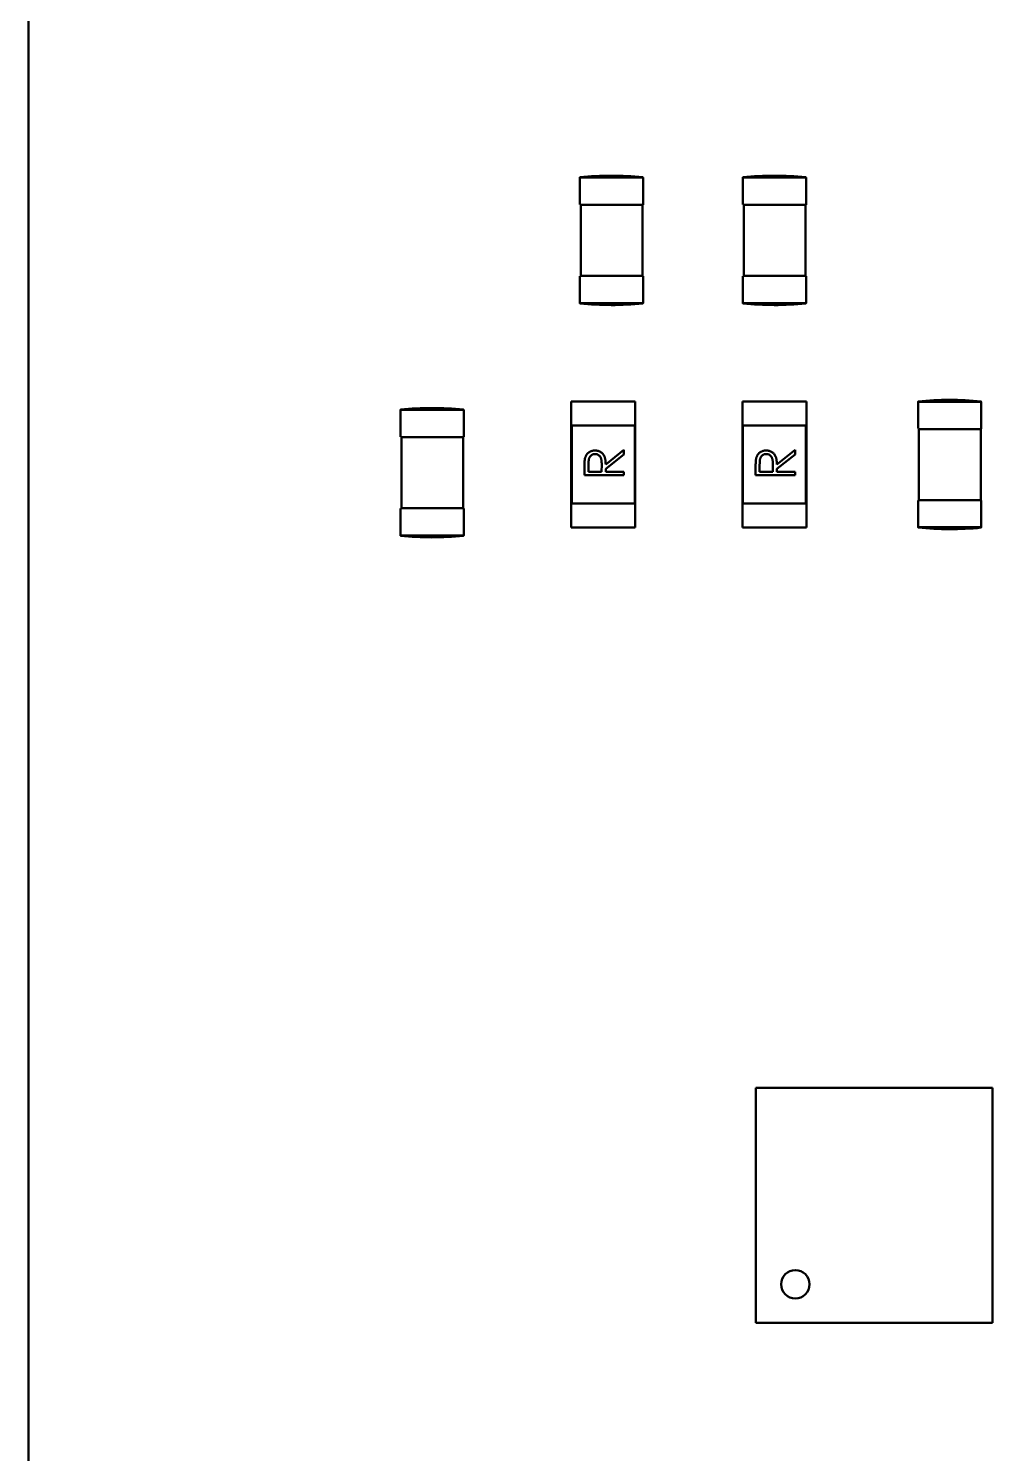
# Model space of a CAD drawing. Header units: millimetres. Extents: x 3004 to 446186229, y 1206 to 1506.
# Drawn here: x 3126.4 to 3138.62, y 1432.21 to 1450.28 of the extents above; entities that cross this region are included whole.
import ezdxf

# ---------------------------------------------------------------- set-up
doc = ezdxf.new("R2010")
doc.units = ezdxf.units.MM
doc.layers.add('Видимый контур (ГОСТ)', color=7, linetype='Continuous', lineweight=50)

msp = doc.modelspace()

# ---------------------------------------------------------------- linework, layer by layer
at = {"layer": 'Видимый контур (ГОСТ)'}
for p, q in [((3126.39575, 1454.89309), (3126.39575, 1414.89309)), ((3133.38805, 1448.39637), (3133.38805, 1448.05137)), ((3133.39305, 1448.39138), (3134.18465, 1448.39138)), ((3134.18805, 1448.04894), (3134.18805, 1448.39138)), ((3135.45522, 1448.39637), (3135.45522, 1448.05137)), ((3135.46022, 1448.39138), (3136.25182, 1448.39138)), ((3136.25522, 1448.04894), (3136.25522, 1448.39138)), ((3133.3907, 1448.04637), (3134.1854, 1448.04637)), ((3133.39805, 1447.14637), (3133.39805, 1448.04637)), ((3134.18305, 1447.14637), (3134.18305, 1448.04637)), ((3135.45787, 1448.04637), (3136.25257, 1448.04637)), ((3135.46522, 1447.14637), (3135.46522, 1448.04637)), ((3136.25022, 1447.14637), (3136.25022, 1448.04637)), ((3133.38805, 1447.14137), (3133.38805, 1446.79636)), ((3133.3907, 1447.14637), (3133.39084, 1447.14637)), ((3134.18516, 1447.14637), (3133.39084, 1447.14637)), ((3134.18805, 1446.79836), (3134.18805, 1447.14137)), ((3135.45522, 1447.14137), (3135.45522, 1446.79636)), ((3135.45787, 1447.14637), (3135.45801, 1447.14637)), ((3136.25233, 1447.14637), (3135.45801, 1447.14637)), ((3136.25522, 1446.79836), (3136.25522, 1447.14137)), ((3134.18305, 1446.80135), (3133.39305, 1446.80135)), ((3136.25022, 1446.80135), (3135.46022, 1446.80135)), ((3131.11417, 1445.45066), (3131.11417, 1445.10565)), ((3131.11917, 1445.44566), (3131.91076, 1445.44566)), ((3131.91417, 1445.10322), (3131.91417, 1445.44566)), ((3133.27792, 1445.55411), (3133.27792, 1445.24931)), ((3133.27792, 1445.55411), (3134.09072, 1445.55411)), ((3134.09072, 1445.55411), (3134.09072, 1445.24931)), ((3135.44845, 1445.55411), (3135.44845, 1445.24931)), ((3135.44845, 1445.55411), (3136.26125, 1445.55411)), ((3136.26125, 1445.55411), (3136.26125, 1445.24931)), ((3137.67743, 1445.55402), (3137.67743, 1445.20901)), ((3137.68243, 1445.54902), (3138.47403, 1445.54902)), ((3138.47743, 1445.20658), (3138.47743, 1445.54902)), ((3133.27792, 1445.24931), (3133.27792, 1444.25871)), ((3134.09072, 1445.24931), (3133.27792, 1445.24931)), ((3133.28432, 1444.25871), (3133.28432, 1445.24931)), ((3134.08432, 1444.25871), (3134.08432, 1445.24931)), ((3134.09072, 1445.24931), (3134.09072, 1444.25871)), ((3135.44845, 1445.24931), (3135.44845, 1444.25871)), ((3136.26125, 1445.24931), (3135.44845, 1445.24931)), ((3135.45485, 1444.25871), (3135.45485, 1445.24931)), ((3136.25485, 1444.25871), (3136.25485, 1445.24931)), ((3136.26125, 1445.24931), (3136.26125, 1444.25871)), ((3131.11682, 1445.10065), (3131.91152, 1445.10065)), ((3131.12417, 1444.20065), (3131.12417, 1445.10065)), ((3131.90917, 1444.20065), (3131.90917, 1445.10065)), ((3137.68008, 1445.20401), (3138.47478, 1445.20401)), ((3137.68743, 1444.30401), (3137.68743, 1445.20401)), ((3138.47243, 1444.30401), (3138.47243, 1445.20401)), ((3133.71484, 1444.75504), (3133.94561, 1444.93874)), ((3133.94561, 1444.88325), (3133.71484, 1444.69956)), ((3133.94561, 1444.93874), (3133.94561, 1444.88325)), ((3135.88537, 1444.75504), (3136.11614, 1444.93874)), ((3136.11614, 1444.88325), (3135.88537, 1444.69956)), ((3136.11614, 1444.93874), (3136.11614, 1444.88325)), ((3133.44561, 1444.61823), (3133.44561, 1444.71829)), ((3133.49689, 1444.6631), (3133.49689, 1444.75685)), ((3133.66426, 1444.75464), (3133.66356, 1444.6631)), ((3133.71484, 1444.69956), (3133.71484, 1444.6631)), ((3135.61614, 1444.61823), (3135.61614, 1444.71829)), ((3135.66742, 1444.6631), (3135.66742, 1444.75685)), ((3135.83479, 1444.75464), (3135.83409, 1444.6631)), ((3135.88537, 1444.69956), (3135.88537, 1444.6631)), ((3133.94561, 1444.61823), (3133.44561, 1444.61823)), ((3133.66356, 1444.6631), (3133.49689, 1444.6631)), ((3133.71484, 1444.6631), (3133.94561, 1444.6631)), ((3133.94561, 1444.6631), (3133.94561, 1444.61823)), ((3136.11614, 1444.61823), (3135.61614, 1444.61823)), ((3135.83409, 1444.6631), (3135.66742, 1444.6631)), ((3135.88537, 1444.6631), (3136.11614, 1444.6631)), ((3136.11614, 1444.6631), (3136.11614, 1444.61823)), ((3131.11417, 1444.19565), (3131.11417, 1443.85064)), ((3131.11682, 1444.20065), (3131.11696, 1444.20065)), ((3131.91127, 1444.20065), (3131.11696, 1444.20065)), ((3131.91417, 1443.85265), (3131.91417, 1444.19565)), ((3133.27792, 1444.25871), (3133.27792, 1443.95391)), ((3133.27792, 1444.25871), (3134.09072, 1444.25871)), ((3134.09072, 1444.25871), (3134.09072, 1443.95391)), ((3135.44845, 1444.25871), (3135.44845, 1443.95391)), ((3135.44845, 1444.25871), (3136.26125, 1444.25871)), ((3136.26125, 1444.25871), (3136.26125, 1443.95391)), ((3137.67743, 1444.29901), (3137.67743, 1443.954)), ((3137.68008, 1444.30401), (3137.68022, 1444.30401)), ((3138.47454, 1444.30401), (3137.68022, 1444.30401)), ((3138.47743, 1443.95601), (3138.47743, 1444.29901)), ((3131.90917, 1443.85564), (3131.11917, 1443.85564)), ((3133.27792, 1443.95391), (3134.09072, 1443.95391)), ((3135.44845, 1443.95391), (3136.26125, 1443.95391)), ((3138.47243, 1443.959), (3137.68243, 1443.959)), ((3135.61995, 1436.85033), (3135.61995, 1433.87033)), ((3138.61995, 1436.85033), (3135.61995, 1436.85033)), ((3138.61995, 1433.87033), (3138.61995, 1436.85033)), ((3135.61995, 1433.87033), (3138.61995, 1433.87033))]:
    msp.add_line(p, q, dxfattribs=at)
msp.add_circle((3136.11995, 1434.36033), 0.18, dxfattribs=at)
for points in [[(3133.38805, 1448.39637), (3133.65081, 1448.42264), (3133.92009, 1448.4229), (3134.18417, 1448.39675)], [(3135.45522, 1448.39637), (3135.71798, 1448.42264), (3135.98726, 1448.4229), (3136.25134, 1448.39675)], [(3134.18417, 1446.79598), (3133.92009, 1446.76983), (3133.65081, 1446.77009), (3133.38805, 1446.79637)], [(3136.25134, 1446.79598), (3135.98726, 1446.76983), (3135.71798, 1446.77009), (3135.45522, 1446.79637)], [(3131.11417, 1445.45065), (3131.37693, 1445.47693), (3131.64621, 1445.47719), (3131.91029, 1445.45104)], [(3137.67743, 1445.55401), (3137.94019, 1445.58029), (3138.20947, 1445.58055), (3138.47355, 1445.5544)], [(3131.91029, 1443.85026), (3131.64621, 1443.82411), (3131.37693, 1443.82438), (3131.11417, 1443.85065)], [(3138.47355, 1443.95362), (3138.20947, 1443.92747), (3137.94019, 1443.92773), (3137.67743, 1443.95401)]]:
    msp.add_open_spline(points, degree=3, dxfattribs=at)
for points, knots in [([(3133.39211, 1448.39638), (3133.38806, 1448.39636), (3133.3881, 1448.39632), (3133.38827, 1448.39615), (3133.3884, 1448.39602), (3133.38885, 1448.39557), (3133.38923, 1448.39519), (3133.39019, 1448.39424), (3133.39074, 1448.39369), (3133.39186, 1448.39257), (3133.39244, 1448.39199), (3133.39303, 1448.3914), (3133.39304, 1448.39139), (3133.39305, 1448.39138)], [0.000002296671, 0.000002296671, 0.000002296671, 0.000002296671, 0.000112369801, 0.000112369801, 0.000237797467, 0.000237797467, 0.000442728482, 0.000442728482, 0.000658937433, 0.000658937433, 0.000871471065, 0.000871471065, 0.000875491778, 0.000875491778, 0.000875491778, 0.000875491778]), ([(3133.39211, 1448.39638), (3133.39868, 1448.39639), (3133.42889, 1448.39645), (3133.5579, 1448.3967), (3133.68479, 1448.39674), (3133.78738, 1448.39674), (3133.78833, 1448.39674), (3133.79029, 1448.39674), (3133.79132, 1448.39674), (3133.89387, 1448.39673), (3134.02675, 1448.39673), (3134.18074, 1448.39638), (3134.1819, 1448.39638), (3134.18492, 1448.39356)], [-0.0823168762, -0.0823168762, -0.0823168762, -0.0823168762, -0.0816254368, -0.0816254368, -0.0467353527, -0.0467353527, -0.0463145594, -0.0463145594, -0.045850255, -0.045850255, 0, 0, 0.0003495184, 0.0003495184, 0.0003495184, 0.0003495184]), ([(3134.18492, 1448.39356), (3134.18307, 1448.39638), (3134.18308, 1448.39638), (3134.18384, 1448.39669), (3134.18417, 1448.39675), (3134.18417, 1448.39675)], [-0.0824454193, -0.0824454193, -0.0824454193, -0.0824454193, -0.0820807755, -0.0820807755, -0.0410404067, -0.0410404067, -0.0410404065, -0.0410404065]), ([(3135.45928, 1448.39638), (3135.45522, 1448.39636), (3135.45527, 1448.39632), (3135.45543, 1448.39615), (3135.45557, 1448.39602), (3135.45602, 1448.39557), (3135.4564, 1448.39519), (3135.45735, 1448.39424), (3135.45791, 1448.39369), (3135.45903, 1448.39257), (3135.45961, 1448.39199), (3135.4602, 1448.3914), (3135.46021, 1448.39139), (3135.46022, 1448.39138)], [0.000002296671, 0.000002296671, 0.000002296671, 0.000002296671, 0.000112369801, 0.000112369801, 0.000237797467, 0.000237797467, 0.000442728482, 0.000442728482, 0.000658937433, 0.000658937433, 0.000871471065, 0.000871471065, 0.000875491778, 0.000875491778, 0.000875491778, 0.000875491778]), ([(3135.45928, 1448.39638), (3135.46585, 1448.39639), (3135.49606, 1448.39645), (3135.62507, 1448.3967), (3135.75196, 1448.39674), (3135.85455, 1448.39674), (3135.8555, 1448.39674), (3135.85746, 1448.39674), (3135.85849, 1448.39674), (3135.96104, 1448.39673), (3136.09391, 1448.39673), (3136.24791, 1448.39638), (3136.24907, 1448.39638), (3136.25209, 1448.39356)], [-0.0823168762, -0.0823168762, -0.0823168762, -0.0823168762, -0.0816254368, -0.0816254368, -0.0467353527, -0.0467353527, -0.0463145594, -0.0463145594, -0.045850255, -0.045850255, 0, 0, 0.0003495184, 0.0003495184, 0.0003495184, 0.0003495184]), ([(3136.25209, 1448.39356), (3136.25024, 1448.39638), (3136.25025, 1448.39638), (3136.251, 1448.39669), (3136.25134, 1448.39675), (3136.25134, 1448.39675)], [-0.0824454193, -0.0824454193, -0.0824454193, -0.0824454193, -0.0820807755, -0.0820807755, -0.0410404067, -0.0410404067, -0.0410404065, -0.0410404065]), ([(3133.39305, 1446.80135), (3133.39304, 1446.80134), (3133.39303, 1446.80133), (3133.39244, 1446.80075), (3133.39186, 1446.80017), (3133.39074, 1446.79904), (3133.39019, 1446.79849), (3133.38923, 1446.79754), (3133.38885, 1446.79716), (3133.3884, 1446.79671), (3133.38827, 1446.79658), (3133.3881, 1446.79641), (3133.38806, 1446.79637), (3133.39211, 1446.79636)], [-0.00000462706, -0.00000462706, -0.00000462706, -0.00000462706, 0, 0, 0.00024455438, 0.00024455438, 0.00049333792, 0.00049333792, 0.0007291459, 0.0007291459, 0.00087347225, 0.00087347225, 0.00100012886, 0.00100012886, 0.00100012886, 0.00100012886]), ([(3133.39211, 1446.79636), (3133.39868, 1446.79634), (3133.42889, 1446.79628), (3133.5367, 1446.79607), (3133.6592, 1446.796), (3133.78683, 1446.796), (3133.78785, 1446.796), (3133.7899, 1446.796), (3133.79093, 1446.796), (3133.91899, 1446.796), (3134.05209, 1446.79606), (3134.18074, 1446.79635), (3134.1819, 1446.79635), (3134.18492, 1446.79917)], [-0.0759114465, -0.0759114465, -0.0759114465, -0.0759114465, -0.0750499484, -0.0750499484, -0.0388625386, -0.0388625386, -0.0385558108, -0.0385558108, -0.0382459688, -0.0382459688, 0, 0, 0.0003495181, 0.0003495181, 0.0003495181, 0.0003495181]), ([(3134.18492, 1446.79917), (3134.18307, 1446.79635), (3134.18308, 1446.79635), (3134.18384, 1446.79604), (3134.18417, 1446.79598), (3134.18417, 1446.79598)], [-0.0824454192, -0.0824454192, -0.0824454192, -0.0824454192, -0.0820807754, -0.0820807754, -0.0410404067, -0.0410404067, -0.0410404065, -0.0410404065]), ([(3135.46022, 1446.80135), (3135.46021, 1446.80134), (3135.4602, 1446.80133), (3135.45961, 1446.80075), (3135.45903, 1446.80017), (3135.45791, 1446.79904), (3135.45735, 1446.79849), (3135.4564, 1446.79754), (3135.45602, 1446.79716), (3135.45557, 1446.79671), (3135.45543, 1446.79658), (3135.45527, 1446.79641), (3135.45522, 1446.79637), (3135.45928, 1446.79636)], [-0.00000462706, -0.00000462706, -0.00000462706, -0.00000462706, 0, 0, 0.00024455438, 0.00024455438, 0.00049333792, 0.00049333792, 0.0007291459, 0.0007291459, 0.00087347225, 0.00087347225, 0.00100012886, 0.00100012886, 0.00100012886, 0.00100012886]), ([(3135.45928, 1446.79636), (3135.46585, 1446.79634), (3135.49606, 1446.79628), (3135.60387, 1446.79607), (3135.72637, 1446.796), (3135.854, 1446.796), (3135.85502, 1446.796), (3135.85707, 1446.796), (3135.85809, 1446.796), (3135.98616, 1446.796), (3136.11926, 1446.79606), (3136.24791, 1446.79635), (3136.24907, 1446.79635), (3136.25209, 1446.79917)], [-0.0759114465, -0.0759114465, -0.0759114465, -0.0759114465, -0.0750499484, -0.0750499484, -0.0388625386, -0.0388625386, -0.0385558108, -0.0385558108, -0.0382459688, -0.0382459688, 0, 0, 0.0003495181, 0.0003495181, 0.0003495181, 0.0003495181]), ([(3136.25209, 1446.79917), (3136.25024, 1446.79635), (3136.25025, 1446.79635), (3136.251, 1446.79604), (3136.25134, 1446.79598), (3136.25134, 1446.79598)], [-0.0824454192, -0.0824454192, -0.0824454192, -0.0824454192, -0.0820807754, -0.0820807754, -0.0410404067, -0.0410404067, -0.0410404065, -0.0410404065]), ([(3131.11823, 1445.45066), (3131.11417, 1445.45065), (3131.11421, 1445.45061), (3131.11438, 1445.45044), (3131.11452, 1445.4503), (3131.11496, 1445.44986), (3131.11534, 1445.44948), (3131.1163, 1445.44852), (3131.11685, 1445.44797), (3131.11798, 1445.44685), (3131.11856, 1445.44627), (3131.11915, 1445.44568), (3131.11916, 1445.44567), (3131.11917, 1445.44566)], [0.000002296671, 0.000002296671, 0.000002296671, 0.000002296671, 0.000112369801, 0.000112369801, 0.000237797467, 0.000237797467, 0.000442728482, 0.000442728482, 0.000658937433, 0.000658937433, 0.000871471065, 0.000871471065, 0.000875491778, 0.000875491778, 0.000875491778, 0.000875491778]), ([(3131.11823, 1445.45066), (3131.12479, 1445.45068), (3131.15501, 1445.45074), (3131.28401, 1445.45098), (3131.41091, 1445.45102), (3131.51349, 1445.45102), (3131.51445, 1445.45102), (3131.51641, 1445.45102), (3131.51743, 1445.45102), (3131.61999, 1445.45102), (3131.75286, 1445.45102), (3131.90686, 1445.45067), (3131.90801, 1445.45067), (3131.91103, 1445.44784)], [-0.0823168762, -0.0823168762, -0.0823168762, -0.0823168762, -0.0816254368, -0.0816254368, -0.0467353527, -0.0467353527, -0.0463145594, -0.0463145594, -0.045850255, -0.045850255, 0, 0, 0.0003495184, 0.0003495184, 0.0003495184, 0.0003495184]), ([(3131.91103, 1445.44784), (3131.90919, 1445.45067), (3131.90919, 1445.45067), (3131.90995, 1445.45098), (3131.91029, 1445.45104), (3131.91029, 1445.45104)], [-0.0824454193, -0.0824454193, -0.0824454193, -0.0824454193, -0.0820807755, -0.0820807755, -0.0410404067, -0.0410404067, -0.0410404065, -0.0410404065]), ([(3137.68149, 1445.55402), (3137.67743, 1445.55401), (3137.67747, 1445.55397), (3137.67764, 1445.5538), (3137.67778, 1445.55366), (3137.67822, 1445.55322), (3137.6786, 1445.55284), (3137.67956, 1445.55188), (3137.68011, 1445.55133), (3137.68124, 1445.55021), (3137.68182, 1445.54963), (3137.68241, 1445.54904), (3137.68242, 1445.54903), (3137.68243, 1445.54902)], [0.000002296671, 0.000002296671, 0.000002296671, 0.000002296671, 0.000112369801, 0.000112369801, 0.000237797467, 0.000237797467, 0.000442728482, 0.000442728482, 0.000658937433, 0.000658937433, 0.000871471065, 0.000871471065, 0.000875491778, 0.000875491778, 0.000875491778, 0.000875491778]), ([(3137.68149, 1445.55402), (3137.68805, 1445.55403), (3137.71827, 1445.5541), (3137.84727, 1445.55434), (3137.97417, 1445.55438), (3138.07675, 1445.55438), (3138.07771, 1445.55438), (3138.07967, 1445.55438), (3138.08069, 1445.55438), (3138.18325, 1445.55438), (3138.31612, 1445.55437), (3138.47012, 1445.55403), (3138.47128, 1445.55402), (3138.4743, 1445.5512)], [-0.0823168762, -0.0823168762, -0.0823168762, -0.0823168762, -0.0816254368, -0.0816254368, -0.0467353527, -0.0467353527, -0.0463145594, -0.0463145594, -0.045850255, -0.045850255, 0, 0, 0.0003495184, 0.0003495184, 0.0003495184, 0.0003495184]), ([(3138.4743, 1445.5512), (3138.47245, 1445.55402), (3138.47245, 1445.55403), (3138.47321, 1445.55434), (3138.47355, 1445.5544), (3138.47355, 1445.5544)], [-0.0824454193, -0.0824454193, -0.0824454193, -0.0824454193, -0.0820807755, -0.0820807755, -0.0410404067, -0.0410404067, -0.0410404065, -0.0410404065]), ([(3133.45242, 1444.83157), (3133.45333, 1444.83522), (3133.45512, 1444.84246), (3133.4589, 1444.85288), (3133.46327, 1444.86281), (3133.46841, 1444.87221), (3133.47435, 1444.88103), (3133.48099, 1444.88936), (3133.48829, 1444.89724), (3133.49643, 1444.90436), (3133.50498, 1444.91106), (3133.51423, 1444.91672), (3133.52389, 1444.92159), (3133.53408, 1444.92547), (3133.54469, 1444.9286), (3133.55581, 1444.9308), (3133.56741, 1444.93212), (3133.57532, 1444.93226), (3133.57933, 1444.93233)], [0, 0, 0, 0, 0.000011407562, 0.00002257177, 0.000033528822, 0.000044256146, 0.000054971545, 0.000065696485, 0.000076501244, 0.000087462029, 0.00009842608, 0.000109371923, 0.000120227212, 0.00013117726, 0.000142346964, 0.000153692487, 0.00016549796, 0.000177641283, 0.000177641283, 0.000177641283, 0.000177641283]), ([(3133.49689, 1444.75685), (3133.49691, 1444.76122), (3133.49692, 1444.76967), (3133.49733, 1444.78186), (3133.49801, 1444.79312), (3133.49901, 1444.80337), (3133.50019, 1444.81267), (3133.50165, 1444.82097), (3133.50347, 1444.82832), (3133.50606, 1444.83678), (3133.51028, 1444.84625), (3133.51689, 1444.85638), (3133.5249, 1444.86542), (3133.53425, 1444.87314), (3133.54456, 1444.87947), (3133.55557, 1444.88417), (3133.56724, 1444.88694), (3133.57521, 1444.88728), (3133.57923, 1444.88746)], [0, 0, 0, 0, 0.000013132932, 0.000025369818, 0.000036619554, 0.000046993697, 0.000056294681, 0.000064750091, 0.000072287416, 0.000079009299, 0.000091305173, 0.000103261668, 0.000115191658, 0.000127436753, 0.000139540692, 0.00015140098, 0.000163243036, 0.000175306639, 0.000175306639, 0.000175306639, 0.000175306639]), ([(3133.57923, 1444.88746), (3133.58335, 1444.88729), (3133.59152, 1444.88696), (3133.6034, 1444.88414), (3133.61475, 1444.87969), (3133.62527, 1444.87339), (3133.63483, 1444.86554), (3133.6432, 1444.85625), (3133.64985, 1444.84535), (3133.65443, 1444.83532), (3133.65731, 1444.82633), (3133.65918, 1444.81863), (3133.66078, 1444.81007), (3133.66206, 1444.80064), (3133.66305, 1444.79035), (3133.6637, 1444.77919), (3133.66427, 1444.7672), (3133.66426, 1444.75892), (3133.66426, 1444.75464)], [0, 0, 0, 0, 0.000012509383, 0.000024787579, 0.000036898729, 0.000049406056, 0.000061873836, 0.000074374169, 0.000087179423, 0.000100526774, 0.000107776085, 0.00011582054, 0.0001245936, 0.000134218875, 0.000144715405, 0.000155996627, 0.000168178924, 0.000181162506, 0.000181162506, 0.000181162506, 0.000181162506]), ([(3133.57933, 1444.93233), (3133.58599, 1444.93212), (3133.59899, 1444.93171), (3133.61785, 1444.92789), (3133.63545, 1444.92164), (3133.65176, 1444.91302), (3133.66646, 1444.90204), (3133.67938, 1444.88886), (3133.69018, 1444.87344), (3133.69768, 1444.8591), (3133.70247, 1444.84642), (3133.70585, 1444.83599), (3133.70846, 1444.82461), (3133.7108, 1444.81239), (3133.71256, 1444.79928), (3133.71385, 1444.78531), (3133.71466, 1444.77048), (3133.71478, 1444.76029), (3133.71484, 1444.75504)], [0, 0, 0, 0, 0.000020132004, 0.000039282753, 0.000057935821, 0.000076457218, 0.000094856258, 0.000113208684, 0.000132038046, 0.00015159451, 0.000161983927, 0.000173002122, 0.000184734349, 0.000197271225, 0.000210624216, 0.000224722027, 0.000239689242, 0.000255546376, 0.000255546376, 0.000255546376, 0.000255546376]), ([(3135.62295, 1444.83157), (3135.62385, 1444.83522), (3135.62564, 1444.84246), (3135.62942, 1444.85288), (3135.6338, 1444.86281), (3135.63893, 1444.87221), (3135.64487, 1444.88103), (3135.65151, 1444.88936), (3135.65881, 1444.89724), (3135.66696, 1444.90436), (3135.67551, 1444.91106), (3135.68475, 1444.91672), (3135.69442, 1444.92159), (3135.70461, 1444.92547), (3135.71521, 1444.9286), (3135.72634, 1444.9308), (3135.73794, 1444.93212), (3135.74584, 1444.93226), (3135.74985, 1444.93233)], [0, 0, 0, 0, 0.000011407562, 0.00002257177, 0.000033528822, 0.000044256146, 0.000054971545, 0.000065696485, 0.000076501244, 0.000087462029, 0.00009842608, 0.000109371923, 0.000120227212, 0.00013117726, 0.000142346964, 0.000153692487, 0.00016549796, 0.000177641283, 0.000177641283, 0.000177641283, 0.000177641283]), ([(3135.66742, 1444.75685), (3135.66743, 1444.76122), (3135.66745, 1444.76967), (3135.66785, 1444.78186), (3135.66853, 1444.79312), (3135.66954, 1444.80337), (3135.67071, 1444.81267), (3135.67218, 1444.82097), (3135.674, 1444.82832), (3135.67659, 1444.83678), (3135.68081, 1444.84625), (3135.68742, 1444.85638), (3135.69542, 1444.86542), (3135.70478, 1444.87314), (3135.71509, 1444.87947), (3135.7261, 1444.88417), (3135.73776, 1444.88694), (3135.74573, 1444.88728), (3135.74975, 1444.88746)], [0, 0, 0, 0, 0.000013132932, 0.000025369818, 0.000036619554, 0.000046993697, 0.000056294681, 0.000064750091, 0.000072287416, 0.000079009299, 0.000091305173, 0.000103261668, 0.000115191658, 0.000127436753, 0.000139540692, 0.00015140098, 0.000163243036, 0.000175306639, 0.000175306639, 0.000175306639, 0.000175306639]), ([(3135.74975, 1444.88746), (3135.75388, 1444.88729), (3135.76204, 1444.88696), (3135.77393, 1444.88414), (3135.78527, 1444.87969), (3135.79579, 1444.87339), (3135.80536, 1444.86554), (3135.81373, 1444.85625), (3135.82038, 1444.84535), (3135.82495, 1444.83532), (3135.82784, 1444.82633), (3135.8297, 1444.81863), (3135.8313, 1444.81007), (3135.83258, 1444.80064), (3135.83358, 1444.79035), (3135.83422, 1444.77919), (3135.8348, 1444.7672), (3135.83479, 1444.75892), (3135.83479, 1444.75464)], [0, 0, 0, 0, 0.000012509383, 0.000024787579, 0.000036898729, 0.000049406056, 0.000061873836, 0.000074374169, 0.000087179423, 0.000100526774, 0.000107776085, 0.00011582054, 0.0001245936, 0.000134218875, 0.000144715405, 0.000155996627, 0.000168178924, 0.000181162506, 0.000181162506, 0.000181162506, 0.000181162506]), ([(3135.74985, 1444.93233), (3135.75652, 1444.93212), (3135.76952, 1444.93171), (3135.78838, 1444.92789), (3135.80598, 1444.92164), (3135.82229, 1444.91302), (3135.83699, 1444.90204), (3135.8499, 1444.88886), (3135.86071, 1444.87344), (3135.8682, 1444.8591), (3135.873, 1444.84642), (3135.87638, 1444.83599), (3135.87899, 1444.82461), (3135.88132, 1444.81239), (3135.88309, 1444.79928), (3135.88438, 1444.78531), (3135.88519, 1444.77048), (3135.88531, 1444.76029), (3135.88537, 1444.75504)], [0, 0, 0, 0, 0.000020132004, 0.000039282753, 0.000057935821, 0.000076457218, 0.000094856258, 0.000113208684, 0.000132038046, 0.00015159451, 0.000161983927, 0.000173002122, 0.000184734349, 0.000197271225, 0.000210624216, 0.000224722027, 0.000239689242, 0.000255546376, 0.000255546376, 0.000255546376, 0.000255546376]), ([(3133.44561, 1444.71829), (3133.44564, 1444.72496), (3133.44568, 1444.73778), (3133.44592, 1444.75615), (3133.4466, 1444.77284), (3133.44718, 1444.78784), (3133.44825, 1444.80116), (3133.44928, 1444.81283), (3133.45062, 1444.8228), (3133.45186, 1444.82883), (3133.45242, 1444.83157)], [0, 0, 0, 0, 0.000020036032, 0.000038471401, 0.000055111959, 0.000070155149, 0.000083516552, 0.000095189437, 0.000105305027, 0.000113674614, 0.000113674614, 0.000113674614, 0.000113674614]), ([(3135.61614, 1444.71829), (3135.61616, 1444.72496), (3135.6162, 1444.73778), (3135.61644, 1444.75615), (3135.61712, 1444.77284), (3135.61771, 1444.78784), (3135.61878, 1444.80116), (3135.6198, 1444.81283), (3135.62114, 1444.8228), (3135.62239, 1444.82883), (3135.62295, 1444.83157)], [0, 0, 0, 0, 0.000020036032, 0.000038471401, 0.000055111959, 0.000070155149, 0.000083516552, 0.000095189437, 0.000105305027, 0.000113674614, 0.000113674614, 0.000113674614, 0.000113674614]), ([(3131.11917, 1443.85564), (3131.11916, 1443.85563), (3131.11915, 1443.85562), (3131.11856, 1443.85503), (3131.11798, 1443.85445), (3131.11685, 1443.85333), (3131.1163, 1443.85278), (3131.11534, 1443.85182), (3131.11496, 1443.85144), (3131.11452, 1443.851), (3131.11438, 1443.85086), (3131.11421, 1443.85069), (3131.11417, 1443.85065), (3131.11823, 1443.85064)], [-0.00000462706, -0.00000462706, -0.00000462706, -0.00000462706, 0, 0, 0.00024455438, 0.00024455438, 0.00049333792, 0.00049333792, 0.0007291459, 0.0007291459, 0.00087347225, 0.00087347225, 0.00100012886, 0.00100012886, 0.00100012886, 0.00100012886]), ([(3131.11823, 1443.85064), (3131.12479, 1443.85063), (3131.15501, 1443.85056), (3131.26282, 1443.85036), (3131.38531, 1443.85028), (3131.51294, 1443.85028), (3131.51396, 1443.85028), (3131.51601, 1443.85028), (3131.51704, 1443.85028), (3131.6451, 1443.85028), (3131.77821, 1443.85034), (3131.90686, 1443.85063), (3131.90801, 1443.85064), (3131.91103, 1443.85346)], [-0.0759114465, -0.0759114465, -0.0759114465, -0.0759114465, -0.0750499484, -0.0750499484, -0.0388625386, -0.0388625386, -0.0385558108, -0.0385558108, -0.0382459688, -0.0382459688, 0, 0, 0.0003495181, 0.0003495181, 0.0003495181, 0.0003495181]), ([(3131.91103, 1443.85346), (3131.90919, 1443.85064), (3131.90919, 1443.85063), (3131.90995, 1443.85032), (3131.91029, 1443.85026), (3131.91029, 1443.85026)], [-0.0824454192, -0.0824454192, -0.0824454192, -0.0824454192, -0.0820807754, -0.0820807754, -0.0410404067, -0.0410404067, -0.0410404065, -0.0410404065]), ([(3137.68243, 1443.959), (3137.68242, 1443.95899), (3137.68241, 1443.95898), (3137.68182, 1443.95839), (3137.68124, 1443.95781), (3137.68011, 1443.95669), (3137.67956, 1443.95614), (3137.6786, 1443.95518), (3137.67822, 1443.9548), (3137.67778, 1443.95436), (3137.67764, 1443.95422), (3137.67747, 1443.95405), (3137.67743, 1443.95401), (3137.68149, 1443.954)], [-0.00000462706, -0.00000462706, -0.00000462706, -0.00000462706, 0, 0, 0.00024455438, 0.00024455438, 0.00049333792, 0.00049333792, 0.0007291459, 0.0007291459, 0.00087347225, 0.00087347225, 0.00100012886, 0.00100012886, 0.00100012886, 0.00100012886]), ([(3137.68149, 1443.954), (3137.68805, 1443.95399), (3137.71827, 1443.95392), (3137.82608, 1443.95372), (3137.94857, 1443.95364), (3138.0762, 1443.95364), (3138.07722, 1443.95364), (3138.07927, 1443.95364), (3138.0803, 1443.95364), (3138.20836, 1443.95364), (3138.34147, 1443.9537), (3138.47012, 1443.95399), (3138.47128, 1443.954), (3138.4743, 1443.95682)], [-0.0759114465, -0.0759114465, -0.0759114465, -0.0759114465, -0.0750499484, -0.0750499484, -0.0388625386, -0.0388625386, -0.0385558108, -0.0385558108, -0.0382459688, -0.0382459688, 0, 0, 0.0003495181, 0.0003495181, 0.0003495181, 0.0003495181]), ([(3138.4743, 1443.95682), (3138.47245, 1443.954), (3138.47245, 1443.95399), (3138.47321, 1443.95368), (3138.47355, 1443.95362), (3138.47355, 1443.95362)], [-0.0824454192, -0.0824454192, -0.0824454192, -0.0824454192, -0.0820807754, -0.0820807754, -0.0410404067, -0.0410404067, -0.0410404065, -0.0410404065])]:
    msp.add_open_spline(points, degree=3, knots=knots, dxfattribs=at)

doc.saveas('drawing.dxf')
